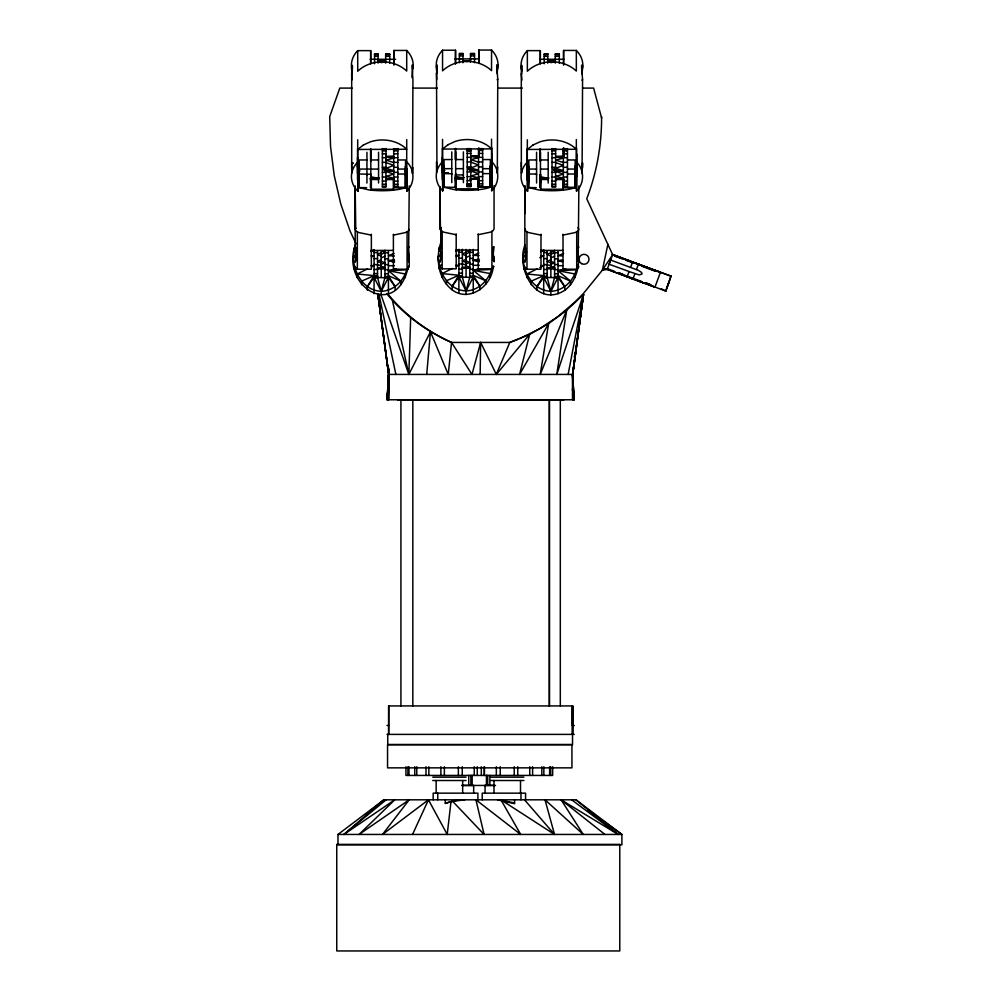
<?xml version="1.0" encoding="UTF-8"?>
<svg xmlns="http://www.w3.org/2000/svg" width="1001" height="1001" viewBox="0 0 1001 1001"><rect width="100%" height="100%" fill="white"/><g stroke="black" fill="none" stroke-linecap="round" stroke-linejoin="round"><path stroke-width="1.5" d="M351.714 173.148L351.676 73.599C354.054 61.649 350.162 63.476 352.189 73.924M357.507 157.557L357.908 191.304L357.607 148.661M393.706 179.166L385.986 179.429L393.706 178.891L393.768 187.575L405.605 187.537L405.53 166.241L405.605 187.537A27.014 6.356 0 0 1 368.706 189.865L358.821 187.537L359.221 168.256M366.604 187.688L358.821 187.537L359.221 166.241L359.221 174.024L370.946 174.249L370.545 187.763L370.733 176.038M436.962 170.658L436.511 73.198C438.888 61.249 434.997 63.088 437.024 73.523M442.342 157.157L442.73 190.903L442.442 148.261M475.45 178.704L470.82 179.029L478.528 178.779L478.603 187.187L490.44 187.149L490.365 165.841L490.44 187.149A27.014 6.356 0 0 1 453.541 189.477L443.656 187.149L444.056 172.197M444.056 171.446L444.056 166.204M473.235 277.415L458.908 277.052L452.177 286.261L452.177 289.877C469.632 302.978 492.592 285.272 493.23 265.891M521.346 173.148L521.308 73.586C523.686 61.649 519.794 63.476 521.821 73.911M527.139 157.545L527.54 191.291L527.239 148.661M563.338 179.166L555.618 179.417L563.338 178.891L563.4 187.575L575.237 187.537L575.162 166.229L575.237 187.537A27.014 6.356 0 0 1 538.338 189.865L528.453 187.537L528.853 168.243M528.853 171.847L528.853 166.591M554.579 250.225L554.579 277.803L558.032 277.49L564.764 286.661L564.764 290.277C536.461 308.396 515.628 268.806 524.962 244.957M357.507 167.079L357.57 162.362L357.532 173.173M359.221 174.024L359.221 172.597M370.67 62.95L370.683 50.638L357.72 50.638A30.868 24.024 0 0 0 351.714 68.418M370.67 149.011L370.658 161.324L370.645 148.774M393.919 63.701L393.956 50.45L406.706 50.45A30.868 24.024 0 0 1 412.938 68.181L412.087 75.876A7.495 1.189 -78.4 0 0 411.937 77.552M442.342 166.679L442.404 161.974L442.367 172.785M451.776 174.537L451.814 173.749L444.056 173.623L444.056 172.422L444.056 174.85M455.493 64.089L455.518 50.238L442.555 50.238A30.868 24.024 0 0 0 436.549 68.018M455.493 159.384L455.505 148.611M478.791 50.05L478.753 63.301L478.791 50.05L491.541 50.05A30.868 24.024 0 0 1 497.197 70.258M478.791 156.844L478.766 148.023M536.574 174.925L536.574 174.011L528.853 174.011L528.853 172.585M540.302 148.999L540.29 161.324L540.277 148.761M540.302 62.95L540.315 50.626L527.352 50.626A30.868 24.024 0 0 0 521.946 70.883M563.55 63.701L563.588 50.438L576.338 50.438A30.868 24.024 0 0 1 582.569 68.181L582.006 73.961M563.588 157.232L563.563 148.411M393.793 178.428L393.768 187.575M540.578 174.237L540.177 187.763L540.377 174.412M563.425 178.416L563.4 187.575M478.628 179.392L478.578 187.049L490.44 187.149L490.553 180.856M563.425 178.228L563.388 187.437L563.35 178.378L563.388 187.437L575.237 187.537L575.237 181.244M359.221 175.238L359.221 173.211M444.056 173.623L444.056 172.81M528.853 175.238L528.853 173.198M478.616 179.217L478.603 187.187M527.139 167.067L527.202 162.362L527.164 173.173M357.507 179.83L357.72 139.765M442.342 179.442L442.555 139.377M527.139 179.83L527.352 139.765M528.853 174.011L528.853 172.735M572.484 734.396L572.597 725.462M407.119 170.645L407.069 173.536L407.057 168.844L406.894 191.116C415.015 183.271 414.902 169.607 406.706 161.862L406.706 139.577M491.954 163.576L491.891 162.337L491.891 173.135L491.791 147.948M576.689 173.536L576.701 162.725L576.701 173.536M358.821 187.537L359.221 170.22M455.78 173.849L455.38 187.375L443.656 187.149L444.056 167.855M455.38 187.375L455.593 174.174M480.142 374.424L480.655 342.442L496.321 374.424L529.617 334.347L548.648 323.573L566.679 310.247L583.47 294.519L572.747 374.424L572.985 383.37L572.622 374.424L583.47 294.519L556.756 374.424L566.679 310.247L540.202 374.424L548.648 323.573L519.594 374.424L529.617 334.347L509.797 342.442L451.526 342.442C426.564 331.369 403.853 314.865 386.661 293.568M491.541 139.189L491.541 161.461C499.737 169.207 499.849 182.883 491.716 190.716L491.954 153.791M491.716 190.716L491.954 170.258M536.236 187.688L528.453 187.537L528.853 170.22M540.177 187.763L540.39 174.562M576.589 148.336L576.526 191.103C584.647 183.271 584.546 169.594 576.338 161.849L576.338 139.577M576.526 191.103L576.751 170.645M388.851 369.807L388.175 399.774L388.889 368.268M370.57 181.406L370.67 177.215M455.405 181.006L455.58 174.024M444.056 165.841L443.656 187.149M528.853 166.229L528.453 187.537M601.588 116.654C601.739 144.632 596.821 172.635 586.736 198.749L612.65 254.679L649.374 268.293L646.095 267.092M387.487 399.774L388.613 374.424L377.915 294.457L388.701 374.424L387.775 399.774L388.851 371.346M410.673 317.792L408.846 374.424L430.48 331.806L448.248 374.424L451.526 342.442C426.901 331.281 404.604 314.752 387.625 293.681M351.676 162.325L351.676 168.443M366.942 174.937L367.017 174.174M667.429 286.461L669.469 280.968M441.378 252.465L440.79 258.296M387.837 389.339L387.212 399.774L388.613 374.424L387.024 399.774L574.099 399.774L572.622 374.424L576.038 349.937L574.236 357.132M525.024 211.962L524.837 185.898L524.837 247.272L525.925 256.481L524.837 262.199A7.82 0.988 -88.2 0 0 525.588 258.683L526.063 254.855M387.212 399.774L388.701 374.424M388.025 386.348L388.751 374.424L377.953 294.457M426.701 374.424L430.48 331.806M408.395 266.279C396.609 321.321 339.101 286.636 355.793 243.568M353.453 260.31L354.404 247.735M408.471 258.696A7.82 0.988 88.2 0 0 409.184 262.174L408.083 247.735L408.558 255.831M452.177 289.877C438.338 279.154 435.498 259.071 440.628 243.168M438.288 259.91L438.913 253.941M493.393 260.773L493.068 248.836M523.085 260.31L524.036 251.351M578.103 258.683A7.82 0.988 88.2 0 0 578.816 262.174L578.027 250.725M578.653 256.694C579.179 269.206 575.037 282.457 564.764 290.277M464.764 799.812L451.013 801.576L447.209 834.446L428.453 799.812L382.495 834.446L409.196 799.812L359.071 834.446L394.769 799.812L343.894 834.446L383.896 799.812L575.975 799.812L621.896 834.446L621.896 844.844L337.975 844.844L337.975 834.446L383.896 799.812L365.828 814.664M444.056 173.123L444.056 169.82M572.572 389.464L573.535 399.774L572.747 374.424L583.47 294.519L568.13 374.424M572.484 399.774L572.484 374.424L583.47 294.519L581.143 306.806M582.082 170.258L582.569 79.592L581.769 69.044A7.47 1.239 78 0 1 581.706 65.14L582.519 65.153L582.544 68.168M580.08 314.489L580.605 311.424M581.131 308.346L583.47 294.519M412.938 167.505L412.475 173.586L412.938 79.592L412.137 69.044A7.47 1.239 78 0 1 412.074 65.153L412.887 65.153L412.912 68.181M497.772 167.104L497.309 173.186L497.76 79.204L496.971 68.644A7.47 1.239 78 0 1 496.909 64.752L497.722 64.752L497.209 73.573M519.794 338.651L539.251 328.991L557.807 316.654L575.237 301.776L583.47 293.443L602.414 270.107L607.87 244.369M381.243 294.92L381.243 291.291L384.947 277.527L384.947 250.225M466.078 294.519L466.078 290.903L469.782 277.127L469.782 249.424M550.875 294.907L550.875 291.291L554.579 277.527L558.032 277.803M480.655 342.442L471.984 374.424L451.526 342.442M440.165 248.173L439.239 250.963L439.239 247.347M356.381 250.688L355.956 258.696A7.82 0.988 -88.2 0 1 355.242 262.174L356.293 256.494L355.242 247.172A7.82 0.988 -88.2 0 1 355.956 248.085M409.234 185.923L408.546 261.261M494.056 246.884L492.967 256.093L494.056 261.812A7.82 0.988 88.2 0 1 493.305 258.296M524.837 247.272L524.874 247.159A7.82 0.988 -88.2 0 1 525.137 246.947M578.866 185.911L578.178 261.261M627.051 276.864L629.041 271.534L609.083 264.214L610.61 260.035L638.25 270.295L641.541 272.41L642.029 273.999L639.226 274.912L629.041 271.534M630.567 267.405L632.544 262.062M605.48 268.706L632.932 279.041L634.884 273.748M636.448 269.532L638.413 264.239M637.412 280.705L654.954 287.149L660.447 272.335L654.692 270.12M671.02 276.138L665.79 291.066L671.02 276.138L612.449 254.967M496.321 374.424L509.797 342.442L518.355 339.189M521.584 173.135L521.346 168.218M412.55 834.446L428.453 799.812M356.406 255.831L353.453 256.694C353.265 272.635 363.863 290.728 381.243 291.291L388.401 277.502L395.132 286.661L395.132 290.277M441.228 255.443L438.288 256.294C438.1 272.234 448.698 290.328 466.078 290.903L473.235 277.127L479.967 286.261L479.967 289.877M526.038 255.831L523.085 256.694C522.897 272.635 533.495 290.728 550.875 291.291L558.032 277.527L558.07 293.731M355.881 228.165L355.205 229.379L356.118 231.018L358.821 232.557L371.358 235.135M456.193 234.747L443.656 232.157L440.953 230.63L440.027 228.979L440.953 227.34M409.234 229.379L408.308 231.018L405.605 232.557L393.393 235.11M440.953 264.852L440.027 266.491L442.179 268.831L456.193 268.831L456.193 233.834M494.056 266.491L491.916 268.831L478.228 268.831L478.228 233.834M525.125 228.854L525.75 231.018L528.453 232.545L540.99 235.135M367.342 290.277L367.342 286.661L374.074 275.638L377.54 275.638M452.177 286.261L458.908 275.237L442.017 273.598L442.017 277.214M536.974 290.277L536.974 286.661L543.706 275.638L526.814 273.986L526.814 277.602M367.342 286.661L374.074 277.452L381.243 291.291C393.406 290.953 403.516 281.168 406.694 269.82L388.401 270.695L400.888 281.156L400.888 284.784M458.883 293.343L458.908 277.052L466.078 290.903C478.24 290.553 488.35 280.781 491.529 269.432L473.235 270.295L485.723 280.768L485.723 284.384M536.974 286.661L543.706 277.44L550.875 291.291C563.037 290.941 573.148 281.168 576.326 269.82L558.032 270.683L570.52 281.156L570.52 284.772M384.296 170.02L385.986 170.02L385.135 168.669L385.986 167.305L382.382 167.305L385.986 172.397L382.382 172.322M469.131 169.619L470.82 169.619L469.97 168.268L470.82 166.917L467.217 166.917L470.82 171.997L467.217 171.922M553.928 170.007L555.618 170.007L554.767 168.656L555.618 167.305L552.014 167.305L555.618 172.397L552.014 172.31M602.414 270.107L612.65 254.679L607.169 269.482L602.414 270.107L605.292 268.618L665.79 291.066M497.76 79.204L497.109 79.767M582.569 79.592L581.906 80.155M343.894 834.446L386.136 799.812M440.077 261.774L441.128 256.093L440.077 246.772A7.82 0.988 -88.2 0 1 440.79 247.685L440.953 248.949M393.393 234.234L393.393 269.231L407.082 269.231L409.234 266.892L409.234 262.212M563.025 234.221L563.025 269.219L576.714 269.219L578.866 266.879L577.94 265.24M371.446 256.994L374.074 255.668L371.133 255.806M456.281 256.594L458.908 255.268L455.968 255.418M539.777 257.657L543.706 255.655L540.765 255.806M357.182 277.615L357.182 273.999L367.58 268.856M371.471 266.929L374.074 265.653L371.046 265.653M442.017 273.598L452.414 268.468M456.306 266.541L458.908 265.252L455.88 265.252M526.814 273.986L537.212 268.856M539.802 267.567L543.706 265.64L540.678 265.64M381.243 254.367L384.947 252.552L381.243 250.813L381.243 277.452M466.078 253.966L469.782 252.152L466.078 250.413M550.875 254.354L554.579 252.54L550.875 250.801L550.875 277.452M381.243 252.627L377.54 254.429L381.243 256.231M466.078 252.239L462.374 254.029L466.078 255.831M550.875 252.627L547.172 254.417L550.875 256.218M381.243 257.933L384.947 256.168M466.078 257.545L469.782 255.781M550.875 257.933L554.579 256.168M381.243 259.709L377.54 261.399L381.243 262.85M466.078 259.322L462.374 260.998L466.078 262.462M550.875 259.709L547.172 261.399L550.875 262.85M458.908 275.237L446.421 280.768L446.421 284.384M543.706 275.638L531.231 281.156L531.231 284.772M375.913 277.089L377.54 277.089L376.726 276.739L377.54 276.376L374.074 276.376L377.54 277.702L377.54 250.838M460.748 276.689L462.374 276.689L461.561 276.339L462.374 275.988L458.908 275.988L462.374 277.315L462.374 249.236M545.545 277.077L547.172 277.089L546.358 276.726L547.172 276.376L543.706 276.376L547.172 277.702L547.172 250.838M394.031 253.428L388.401 255.705L394.294 255.993M478.866 253.04L473.235 255.318L479.129 255.593M563.663 253.428L558.032 255.705L562.462 255.918M385.135 168.669L393.706 165.39L385.986 162.55M554.767 168.656L563.338 165.39L555.618 162.55M381.243 264.201L384.947 262.888L381.243 261.299M466.078 263.814L469.782 262.487L466.078 260.898M550.875 264.201L554.579 262.888L550.875 261.286M451.013 801.576L445.295 803.478L445.295 799.812M351.989 163.401L353.028 163.075L351.952 163M371.133 251.526L374.074 250.663L371.046 250.212M455.968 251.126L458.908 250.275L455.88 249.825M540.765 251.526L543.706 250.663L540.678 250.212M395.971 268.756L388.401 270.695L405.305 273.999L405.305 277.615M479.291 268.743L473.235 270.295L490.14 273.598L490.14 277.214M565.603 268.743L558.032 270.683L574.937 273.986L574.937 277.602M445.295 803.202L458.533 799.812M469.97 168.268L470.82 168.08M377.264 54.292L378.09 54.117L374.562 54.504L378.09 54.317M459.384 54.041L462.925 53.716M546.896 54.292L547.722 54.117L544.194 54.504L547.722 54.317M351.977 163.288L353.028 163.075M394.457 262.224L388.401 260.71L394.294 259.559M381.243 267.28L377.54 268.005L381.243 268.193M479.291 261.824L473.235 260.31L479.129 259.159M466.078 266.892L462.374 267.605L466.078 267.793M562.575 261.837L558.032 260.698L562.462 259.835M550.875 267.28L547.172 267.993L550.875 268.193M376.439 54.117L378.09 53.816L378.09 63.151M546.071 54.117L547.722 53.816L547.722 63.151M381.118 62.625L385.66 61.849L378.09 61.261L385.66 61.261L378.09 61.436M550.75 62.625L555.292 61.849L547.722 61.261L555.292 61.261L547.722 61.436M381.243 267.943L384.947 267.417L381.243 266.479M466.078 267.542L469.782 267.029L466.078 266.078M550.875 267.93L554.579 267.417L550.875 266.466M475.45 156.556L478.528 156.156L470.82 155.893M385.986 179.166L393.706 178.153L385.986 176.426L393.706 174.111L385.986 171.384M470.82 178.779L478.528 177.753L470.82 176.026L478.528 173.724L470.82 170.983M555.618 179.166L563.338 178.14L555.618 176.414L563.338 174.111L555.618 171.371M381.243 268.13L384.947 267.717M550.875 268.13L554.579 267.705M478.228 234.709L490.44 232.157L493.143 230.63L494.056 228.979L494.056 185.523M393.393 250.413L371.358 250.45M563.025 235.097L575.237 232.545L577.94 231.018L578.866 229.379L577.94 227.727M478.228 250.025L456.193 250.05M563.025 250.413L540.99 250.438M353.929 252.214L357.032 251.977M370.971 250.901L374.074 250.663M455.805 250.513L458.908 250.275M523.561 252.214L526.664 251.977M540.603 250.901L543.706 250.663M393.706 156.294L385.986 156.832L393.706 158.12L385.986 160.072L393.706 162.55M478.528 155.893L470.82 156.431L478.528 157.72L470.82 159.672L478.528 162.149M563.338 156.294L555.618 156.832L563.338 158.108L555.618 160.06L563.338 162.55M377.54 268.531L384.947 268.481L377.54 268.393L381.243 268.456M462.374 268.13L466.078 267.93M547.172 268.531L554.579 268.481L547.172 268.381L550.875 268.456M376.726 276.739L377.54 276.689M461.561 276.339L462.374 276.289M546.358 276.726L547.172 276.689M353.453 256.694L356.406 256.544M438.288 256.294L441.228 256.156M523.085 256.694L526.038 256.544M470.495 61.449L462.925 60.861L470.495 60.861L462.925 61.036L467.467 61.587M582.107 173.573L582.532 162.763L582.569 167.492M466.078 268.118L469.782 268.093L462.374 267.993L469.782 268.093M393.706 172.347L397.81 172.322M478.528 171.947L482.645 171.922M563.338 172.347L567.442 172.31M444.056 173.048L448.41 172.998L444.044 172.923L443.918 171.008M473.235 265.303L479.291 265.29M388.401 265.703L394.457 265.69M558.032 265.69L562.575 265.678M378.09 53.816L374.562 53.816L374.562 63.764M547.722 53.816L544.194 53.816L544.194 63.764M470.495 54.041L474.524 54.041M374.562 54.442L378.09 54.442M544.194 54.442L547.722 54.442M459.384 55.881L462.925 55.881M470.495 55.881L474.524 55.881M374.562 56.281L378.09 56.281M385.66 56.281L389.689 56.281M544.194 56.281L547.722 56.281M555.292 56.281L559.321 56.281M459.384 58.821L462.925 58.821M470.495 58.821L474.524 58.821M454.942 58.896L460.022 58.896M461.974 58.896L471.496 58.896M474.524 58.896L478.978 58.896M370.107 59.297L395.633 59.297M539.739 59.297L563.776 59.297M462.925 60.911L470.495 60.911M378.09 61.311L385.66 61.311M547.722 61.311L555.292 61.311M352.189 88.088L339.802 88.088L329.717 116.654L330.518 146.271L334.221 175.513L340.753 203.891L350.012 230.931L355.943 243.556M412.587 88.088L437.337 88.088M497.635 88.088L522.384 88.088M582.782 88.088L593.618 88.088L601.626 118.055M467.217 148.924L470.82 148.924M382.382 149.061L385.986 149.061M393.706 149.061L397.81 149.061M552.014 149.049L555.618 149.049M563.338 149.049L567.442 149.049M467.217 150.463L470.82 150.463M478.528 150.463L482.645 150.463M382.382 150.863L385.986 150.863M393.706 150.863L397.81 150.863M467.217 150.976L470.82 150.976M552.014 150.851L555.618 150.851M563.338 150.851L567.442 150.851M467.217 153.428L470.82 153.428M478.528 153.428L482.645 153.428M382.382 153.816L385.986 153.816M393.706 153.816L397.81 153.816M552.014 153.816L555.618 153.816M563.338 153.816L567.442 153.816M467.217 157.332L470.82 157.332M478.528 157.332L482.645 157.332M552.014 157.733L555.618 157.733M563.338 157.733L567.442 157.733M382.382 157.733L385.986 157.733M393.706 157.733L397.81 157.733M451.776 159.559L444.056 159.559L444.056 174.95M455.668 159.559L463.388 159.559M482.645 159.559L490.365 159.559L490.365 174.95M366.942 159.96L359.221 159.96L359.221 175.35M370.833 159.96L378.553 159.96M397.81 159.96L405.53 159.96L405.53 175.35M536.574 159.96L528.853 159.96L528.853 175.35M540.465 159.96L548.185 159.96M567.442 159.96L575.162 159.96L575.162 175.35M467.217 161.937L470.82 161.937M478.528 161.937L482.645 161.937M382.382 162.337L385.986 162.337M393.706 162.337L397.81 162.337M552.014 162.325L555.618 162.325M563.338 162.325L567.442 162.325M478.528 166.917L482.645 166.917M393.706 167.305L397.81 167.305M563.338 167.305L567.442 167.305M444.056 168.669L451.776 168.669M455.668 168.669L463.388 168.669M482.645 168.669L490.365 168.669M359.221 169.069L378.553 169.069M397.81 169.069L405.53 169.069M528.853 169.069L536.574 169.069M540.465 169.069L548.185 169.069M567.442 169.069L575.162 169.069M482.645 173.623L490.365 173.623L490.44 187.149L490.365 167.855M397.81 174.024L405.53 174.024L405.605 187.537L393.756 187.437L393.718 178.378M567.442 174.011L575.162 174.011L575.237 187.537M455.668 174.95L463.388 174.95M467.217 176.626L470.82 176.626M478.528 176.626L482.645 176.626M382.382 177.027L385.986 177.027M393.706 177.027L397.81 177.027M552.014 177.014L555.618 177.014M563.338 177.014L567.442 177.014M463.538 179.116L456.193 179.116L456.193 189.977M469.419 179.116L478.228 179.116L478.228 189.977M378.703 179.517L371.358 179.517L371.358 190.378M386.048 179.517L393.393 179.517L393.393 190.378M548.335 179.504L540.99 179.504L540.99 190.378M555.68 179.504L563.025 179.504L563.025 190.378M467.217 180.706L470.82 180.706M478.528 180.706L482.645 180.706M382.382 181.093L385.986 181.093M393.706 181.093L397.81 181.093M405.605 181.256L405.605 187.537L405.53 168.256M552.014 181.093L555.618 181.093M563.338 181.093L567.442 181.093M467.217 183.871L470.82 183.871M478.528 183.871L482.645 183.871M382.382 184.272L385.986 184.272M393.706 184.272L397.81 184.272M467.217 184.384L470.82 184.384M552.014 184.259L555.618 184.259M563.338 184.259L567.442 184.259M467.217 185.923L470.82 185.923M478.528 185.923L482.645 185.923M467.217 186.186L470.82 186.186M382.382 186.324L385.986 186.324M393.706 186.324L397.81 186.324M552.014 186.311L555.618 186.311M563.338 186.311L567.442 186.311M456.193 188.826L478.228 188.826M371.358 189.214L393.393 189.214M540.99 189.214L563.025 189.214M458.908 252.177L462.374 252.177M469.782 252.377L473.235 252.377M374.074 252.577L377.54 252.577M543.706 252.577L547.172 252.577M384.947 252.778L388.401 252.778M554.579 252.765L558.032 252.765M458.908 258.22L462.374 258.22M469.782 258.408L473.235 258.408M374.074 258.621L377.54 258.621M543.706 258.608L547.172 258.608M384.947 258.809L388.401 258.809M554.579 258.809L558.032 258.809M458.908 263.989L462.374 263.989M469.782 264.176L473.235 264.176M374.074 264.389L381.243 265.44M543.706 264.377L550.875 265.428M384.947 264.577L388.401 264.577M554.579 264.564L558.032 264.564M381.243 268.481L384.947 268.481M550.875 268.481L554.579 268.481M458.908 269.094L462.374 269.094M355.205 266.892L357.344 269.231L371.358 269.231L371.358 234.234M469.782 269.269L473.235 269.269M524.837 266.879L526.976 269.219L540.99 269.219L540.99 234.221M374.074 269.494L377.54 269.494M543.706 269.482L547.172 269.482M384.947 269.657L388.401 269.657M554.579 269.657L558.032 269.657M458.908 273.185L462.374 273.185M469.782 273.336L473.235 273.336M374.074 273.586L377.54 273.586M543.706 273.573L547.172 273.573M384.947 273.736L388.401 273.736M554.579 273.723L558.032 273.723M469.782 276.113L473.235 276.113M384.947 276.514L388.401 276.514M554.579 276.501L558.032 276.501M469.782 277.189L473.235 277.127L473.26 293.343M388.401 251.376L388.401 277.803L374.074 277.452L374.049 293.731M554.579 277.577L543.706 277.44L543.681 293.731M572.747 374.424L388.563 374.424L388.563 399.774M397.635 400.137L563.676 400.137M387.024 725.462L388.713 725.462M574.299 725.462L572.172 725.462L572.259 705.93M387.024 734.396L574.299 734.396M432.757 777.176L466.053 777.176M490.603 777.176L523.898 777.176M432.757 780.505L466.053 780.505M490.603 780.505L523.898 780.505M462.037 785.422L473.786 785.422M484.672 785.422L494.256 785.422M461.736 785.447L495.52 785.447M337.975 834.446L621.896 834.446L602.89 820.782M462.374 277.315L458.908 277.302L458.908 249.236M547.172 277.702L543.706 277.69L543.706 249.624M377.54 277.702L374.074 277.702L374.074 249.624M436.511 161.924L436.549 172.76M521.308 162.312L521.308 167.004M558.032 260.698L562.687 260.811M473.235 260.31L479.441 260.448M388.401 260.71L394.607 260.848M462.099 53.891L462.925 53.916M555.618 156.294L563.338 156.544M385.986 156.294L393.706 156.544M497.697 799.812L514.564 803.728L514.564 799.812M357.182 273.999L374.074 275.638L361.599 281.156L361.599 284.784M563.338 171.371L555.618 170.558L563.338 170.558L555.618 168.406M478.528 170.983L470.82 170.17L478.528 170.17L470.82 168.005L478.528 165.002L470.82 162.149M393.706 171.384L385.986 170.57L393.706 170.57L385.986 168.406M441.616 162.938L442.417 163.05M356.781 163.338L357.595 163.451M500.45 800.174L514.564 802.965M462.374 263.914L466.078 265.04M660.447 272.335L636.261 263.426L639.539 264.664M521.934 80.105L521.308 73.586M640.627 281.844L643.906 283.033L632.932 279.041M671.283 276.263L612.224 254.342L656.593 271.434M614.764 256.106L621.884 258.759M626.151 260.348L633.27 263M641.804 266.191L654.616 270.971M618.355 272.547L622.622 274.136M645.395 282.632L649.662 284.221M606.969 268.568L614.476 271.359M618.355 272.81L622.622 274.399M623.01 274.549L641.516 281.444M645.395 282.895L651.476 285.16M649.199 284.922L654.954 287.149M570.52 281.156L558.032 275.688L564.764 286.661M485.723 280.768L473.235 275.288L479.967 286.261M400.888 281.156L388.401 275.688L395.132 286.661M661.423 288.826L665.527 290.941M501.501 800.187L554.516 834.446L545.019 799.812L583.258 834.446L561.111 799.812L618.143 834.446L575.975 799.812M587.687 809.834L594.018 814.401M571.671 799.812L618.143 834.446M561.111 799.812L604.954 834.446M452.765 801.438L484.096 834.446L475.938 799.812L520.695 834.446L501.063 800.049M524.499 799.812L554.516 834.446M436.761 79.579L436.511 73.198M351.927 79.98L351.676 73.599M578.866 247.272L578.816 247.159A7.82 0.988 88.2 0 0 578.103 248.073M409.234 247.285L409.184 247.172A7.82 0.988 88.2 0 0 408.921 246.959M381.193 295.27L408.846 374.424L392.442 300.625M547.172 277.44L550.875 291.291M462.374 277.052L466.078 290.903M377.54 277.452L381.243 291.291M378.954 294.231L395.883 374.424M525.988 250.588L525.588 248.085M356.118 249.349L356.356 250.588M528.841 173.398L528.716 171.396M359.209 173.398L359.084 171.409M378.478 294.457L379.004 297.535M577.94 256.844L577.514 252.853M492.83 254.467L493.143 256.456M408.308 256.857L408.308 249.349A7.82 0.988 88.2 0 1 408.471 248.085M572.484 388.914L574.099 399.774L572.572 374.424L572.747 383.37M377.953 294.457L388.751 374.424L388.713 399.774M578.027 254.342L578.653 260.31M493.068 252.452L493.856 259.91L493.856 256.294M572.484 374.424L574.099 399.774M576.338 161.849L576.751 176.464M491.541 161.461L491.954 176.063M406.706 161.862L407.119 176.464M563.338 181.819L563.35 182.72M478.528 181.431L478.578 187.049L478.628 178.028L478.553 182.332M393.706 181.819L393.718 182.72M440.903 248.523L440.753 227.69L440.84 248.11M440.34 228.428L440.052 187.037L440.327 228.466M524.837 185.898L525.024 213.513M572.747 725.462L572.722 705.93L388.588 705.93L388.563 734.396M384.947 277.577L388.401 277.502L388.438 293.731M359.221 166.604L359.221 167.442M576.751 154.179L576.751 163.964M576.714 231.719L576.714 269.219M576.338 50.438L576.338 71.046C563.138 58.696 540.44 58.746 527.352 71.234L527.352 50.626M572.597 705.93L572.597 734.396M572.484 705.93L572.534 744.681L387.737 744.681L387.737 734.396M567.442 148.523L567.442 187.099L563.338 187.099L563.338 148.523M563.838 147.873L563.838 157.22M563.776 148.699L563.776 156.494M563.588 50.438L563.588 65.153M563.538 148.135L563.538 154.304M560.31 399.774L560.31 705.93M559.321 63.138L559.321 53.816L555.292 53.816L555.292 63.151M558.032 251.364L558.032 277.69M555.618 148.523L555.618 187.099L552.014 187.099L552.014 148.523M552.665 766.741L552.665 775.437L405.943 775.437L405.943 766.741M550.688 766.728L550.688 775.437M549.637 766.728L549.637 775.437M549.524 400.137L549.524 705.93M549.249 400.137L549.249 705.93M548.185 152.252L548.185 183.045M543.843 766.728L543.843 775.437M541.816 766.728L541.816 775.437M540.465 152.252L540.465 183.045M540.315 50.626L540.315 63.876M536.574 152.252L536.574 183.045M532.607 766.728L532.607 775.437M529.754 766.728L529.754 775.437M526.976 231.719L526.976 269.219M525.575 799.812L525.575 793.155L482.219 793.155L482.219 799.812M524.036 265.64L524.036 269.256M520.983 793.155L520.983 799.812M520.507 780.505L520.507 793.155M517.73 766.728L517.73 775.437M514.226 766.728L514.226 775.437M500.237 766.728L500.237 775.437M496.333 766.728L496.333 775.437M493.993 780.505L493.993 793.155M491.916 231.319L491.916 268.831M491.541 50.05L491.541 70.646C478.34 58.308 455.643 58.358 442.555 70.833L442.555 50.238M489.864 775.3L489.864 785.447M487.712 775.3L487.712 785.447M486.436 775.3L486.436 785.447M485.06 785.56L485.06 793.155M484.409 766.728L484.409 775.437M484.284 766.728L484.284 775.437M481.318 766.728L481.318 775.437M478.978 148.311L478.978 156.093M478.741 149.287L478.741 153.916M477.89 799.812L477.89 793.155L433.17 793.155L433.17 799.812M477.277 766.728L477.277 775.437M474.524 62.738L474.524 53.416L470.495 53.416L470.495 61.949M474.311 766.728L474.199 775.437M473.673 785.56L473.673 793.155M473.235 249.424L473.235 277.302M472.159 775.3L472.159 785.447M470.883 775.3L470.883 785.447M468.743 775.3L468.743 785.447M466.078 249.374L466.078 277.064M463.388 151.864L463.388 182.657M462.925 62.75L462.925 53.416L459.384 53.416L459.384 62.738M462.662 780.505L462.662 793.155M462.262 766.728L462.262 775.437M458.37 766.728L458.37 775.437M455.668 151.864L455.668 182.657M455.518 50.238L455.518 63.476M455.468 148.373L455.468 159.922M451.776 151.864L451.776 182.657M444.369 766.728L444.369 775.437M442.179 231.319L442.179 268.831M440.865 766.728L440.865 775.437M440.027 187.074L440.027 228.979M439.239 265.252L439.239 268.869M437.75 793.155L437.75 799.812M436.148 780.505L436.148 793.155M428.853 766.728L428.853 775.437M426.001 766.728L426.001 775.437M416.779 766.728L416.779 775.437M414.764 766.728L414.764 775.437M412.837 400.137L412.837 705.93M409.021 256.694L409.021 260.31M408.959 766.728L408.959 775.437M408.083 266.854L408.083 269.269M407.907 766.728L407.907 775.437M407.082 231.719L407.082 269.231M406.894 191.116L406.894 168.831A30.868 24.024 0 0 1 404.804 170.758M406.706 50.45L406.706 71.046C393.506 58.696 370.808 58.746 357.72 71.234L357.72 50.638M400.926 399.774L400.926 705.93M397.81 148.536L397.81 187.112L393.706 187.112L393.706 148.536M393.956 50.45L393.956 65.165M389.689 63.138L389.689 53.816L385.66 53.816L385.66 63.151M388.826 705.93L388.713 734.396M385.986 148.536L385.986 187.112L382.382 187.112L382.382 148.536M378.553 152.265L378.553 183.045M370.833 152.265L370.833 183.045M370.683 50.638L370.683 63.876M366.942 152.265L366.942 183.045M357.344 231.719L357.344 269.231M355.205 185.923L355.205 247.285M354.404 265.653L354.404 269.269M493.143 248.749A7.82 0.988 88.2 0 1 493.518 246.671M454.779 178.316A27.014 6.356 0 0 1 464.226 177.652M440.79 258.496A7.82 0.988 -88.2 0 1 440.077 261.974M442.73 190.903A30.868 24.024 0 0 1 442.555 161.649M491.716 168.443A30.868 24.024 0 0 1 489.639 170.358M463.263 177.74A30.868 24.024 0 0 1 455.468 176.151M444.844 170.52A30.868 24.024 0 0 1 442.73 168.618M357.908 191.304A30.868 24.024 0 0 1 357.72 162.049M378.428 178.14A30.868 24.024 0 0 1 370.633 176.539M360.01 170.921A30.868 24.024 0 0 1 357.908 169.019M369.945 178.704A27.014 6.356 0 0 1 379.392 178.053M539.577 178.704A27.014 6.356 0 0 1 549.023 178.04M527.54 191.291A30.868 24.024 0 0 1 527.352 162.037M548.06 178.128A30.868 24.024 0 0 1 540.265 176.539M393.793 178.266L393.756 187.437L393.793 178.241M393.831 178.966L393.756 183.746L393.831 178.966M478.666 178.566L478.578 183.346L478.666 178.566M563.463 178.966L563.388 183.746L563.463 178.966M388.751 374.424L388.288 386.348L388.826 374.424M355.505 228.829L355.217 187.437L355.505 228.829M363.388 145.007L357.72 149.462L406.706 149.274A30.868 24.024 0 0 0 370.345 141.842L363.388 145.007M448.223 144.607L442.555 149.061L491.541 148.874A30.868 24.024 0 0 0 455.18 141.441L448.223 144.607M533.02 144.995L527.352 149.462L576.338 149.274A30.868 24.024 0 0 0 539.977 141.842L533.02 144.995M389.689 54.442L385.66 54.442L389.689 54.504M559.321 54.442L555.292 54.442L559.321 54.504M470.82 148.661L467.217 148.661L467.217 186.712L470.82 186.712L470.82 148.661M482.645 148.661L478.528 148.661L478.528 186.712L482.645 186.712L482.645 148.661M571.934 744.556L387.55 744.556L387.55 767.855L571.934 767.855L571.934 744.556M619.782 844.394L336.749 844.394L336.749 950.95L619.782 950.95L619.782 844.394M631.018 278.24L634.071 279.404L631.018 278.24M573.535 399.774L573.047 386.348L573.535 399.774M581.531 263.613A4.992 4.992 0 0 0 589.013 259.284A4.992 4.992 0 0 0 581.531 254.967A4.992 4.992 0 0 0 581.531 263.613"/></g></svg>
